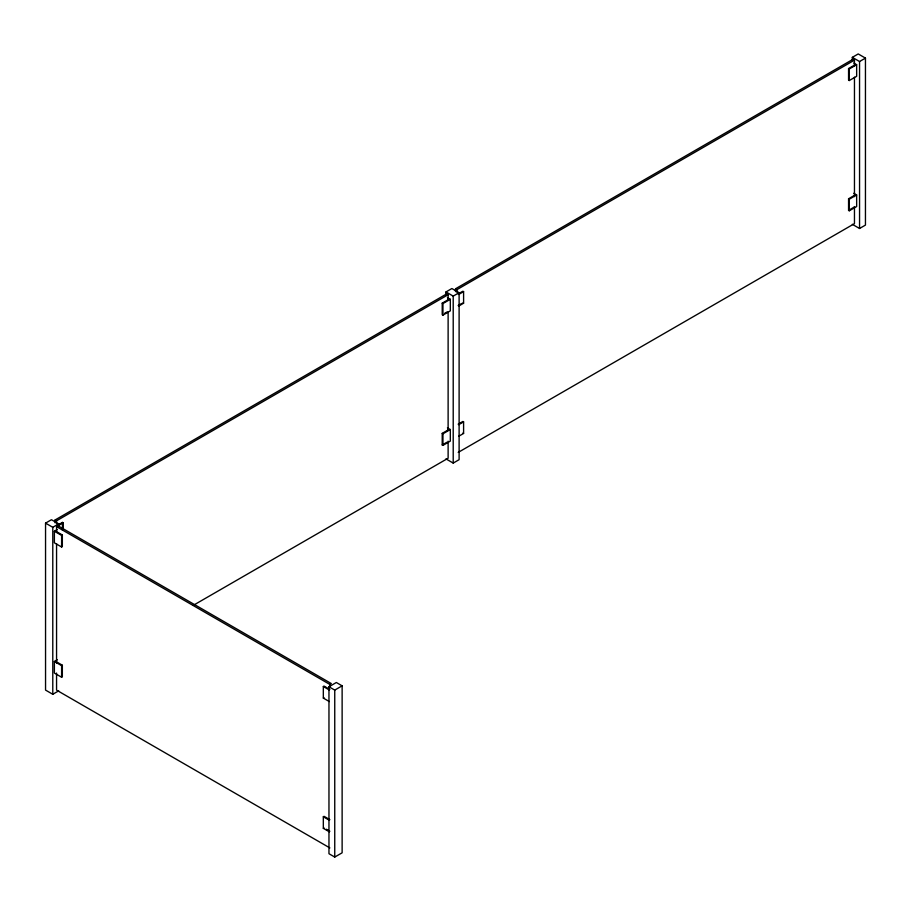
<?xml version="1.0" encoding="UTF-8"?>
<svg xmlns="http://www.w3.org/2000/svg" width="911" height="911" viewBox="0 0 911 911"><rect width="100%" height="100%" fill="white"/><g stroke="black" fill="none" stroke-linecap="round" stroke-linejoin="round"><path stroke-width="1.37" d="M58.68 690.868L52.781 694.273L45.55 690.094L45.55 523.13L51.449 519.725L58.68 523.893L58.68 526.729M445.98 294.765L445.98 291.941L451.89 288.536L459.11 292.704L459.11 459.679L453.211 463.084L445.98 458.905M852.32 60.172L852.32 57.347L858.219 53.943L865.45 58.11L865.45 225.085L859.551 228.49L852.32 224.311M55.093 522.812L55.093 519.976L446.675 293.889L448.121 294.731L448.121 300.414M455.534 291.622L455.534 288.787L853.015 59.295L854.461 60.137L854.461 65.82M55.093 519.976L56.539 520.807L448.121 294.731M455.534 288.787L456.98 289.618L854.461 60.137M45.55 523.13L52.781 527.298L58.68 523.893M445.98 291.941L453.211 296.109L459.11 292.704M852.32 57.347L859.551 61.515L865.45 58.11M57.723 525.135L62.438 522.413L63.166 522.823L63.166 529.257M447.426 297.635L450.319 299.298L450.319 310.879L442.951 315.138L442.222 314.728L442.222 303.147L448.121 299.742M458.153 293.946L462.879 291.224L463.597 291.634L463.597 303.215L458.677 306.062M853.766 63.041L856.659 64.704L856.659 76.285L849.28 80.544L848.562 80.122L848.562 68.553L854.461 65.136M56.562 526.638L58.031 525.784L331.319 683.569L329.85 684.423L56.562 526.638L56.562 532.331M58.247 525.67L63.166 522.823M442.222 303.147L442.951 303.557L450.319 299.298M458.677 294.481L463.597 291.634M848.562 68.553L849.28 68.963L856.659 64.704M56.562 531.648L62.347 534.985L62.347 546.566L61.606 546.999L54.375 542.819L54.375 531.238L57.325 529.542M444.591 313.361L446.948 311.995M458.153 305.527L461.695 303.488M54.375 531.238L61.606 535.417L62.347 534.985M447.426 427.863L450.319 429.536L450.319 441.118L442.951 445.377L442.222 444.955L442.222 433.374L448.121 429.969M458.153 424.184L462.879 421.451L463.597 421.873L463.597 433.454L458.677 436.289M853.766 193.269L856.659 194.943L856.659 206.524L849.28 210.783L848.562 210.361L848.562 198.78L854.461 195.375M442.222 433.374L442.951 433.795L450.319 429.536M458.677 424.708L463.597 421.873M848.562 198.78L849.28 199.202L856.659 194.943M56.562 661.887L62.347 665.224L62.347 676.805L61.606 677.226L54.375 673.058L54.375 661.477L57.325 659.769M442.222 444.955L446.948 442.234M848.562 210.361L854.461 206.956M54.375 661.477L61.606 665.645L62.347 665.224M193.223 605.382L448.121 458.222L448.121 441.163M458.21 452.403L854.461 223.628L854.461 206.569M329.349 701.572L323.325 698.099L323.325 686.518L324.065 686.097L329.85 689.433M328.962 686.757L336.341 682.498L342.126 685.835L342.126 852.81L334.747 857.057L328.962 853.721L328.962 686.757L334.747 690.094L342.126 685.835M323.325 698.099L324.065 697.678M329.349 831.811L323.325 828.338L323.325 816.757L324.065 816.324L329.85 819.672M323.325 828.338L324.065 827.905M462.879 302.805L463.597 303.215M462.879 433.032L463.597 433.454M323.325 686.518L329.349 689.991M323.325 816.757L329.349 820.23M326.377 829.249L329.85 831.242M329.85 847.913L56.562 690.128L56.562 673.07M859.551 61.515L859.551 228.49M854.461 77.196L854.461 196.617M849.28 68.963L849.28 80.544M849.28 199.202L849.28 210.783M456.98 289.618L456.98 292.465M453.211 296.109L453.211 463.084M448.121 311.79L448.121 429.787M442.951 303.557L442.951 315.138M442.951 433.795L442.951 445.377M334.747 690.094L334.747 857.057M329.85 684.423L329.85 687.27M62.438 522.413L62.438 530.134M61.606 535.417L61.606 546.999M61.606 665.645L61.606 677.226M56.539 520.807L56.539 523.654M56.562 543.696L56.562 663.117M52.781 527.298L52.781 694.273"/></g></svg>
